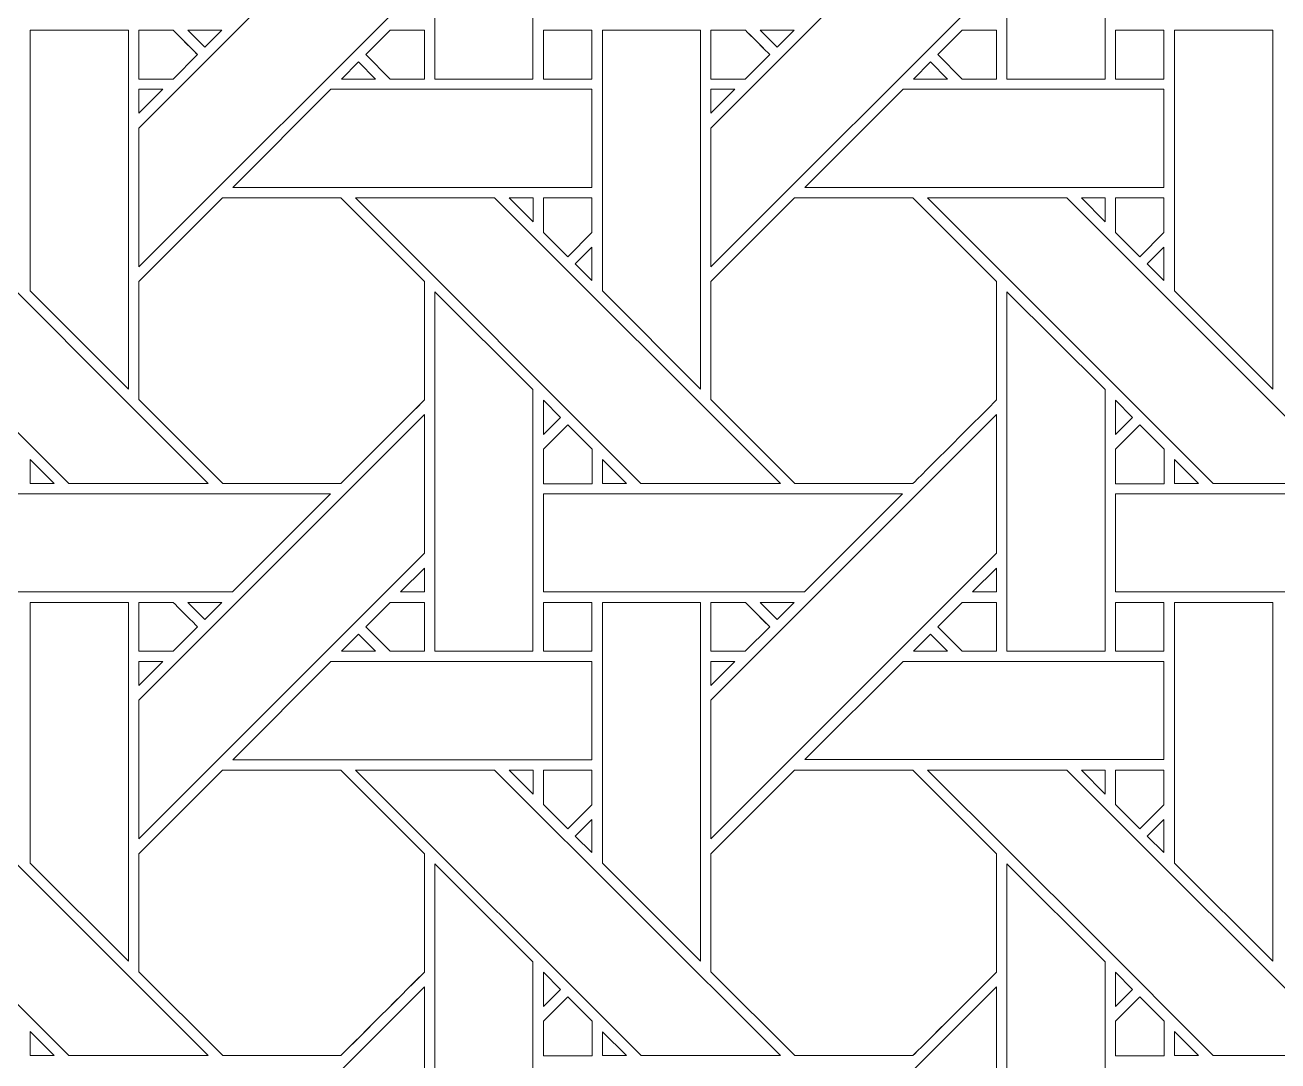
# Model space of a CAD drawing. Header units: inches. Extents: x 6.4 to 18.4, y 3.1 to 15.1.
# Drawn here: x 10.534 to 12.612, y 4.58 to 6.298 of the extents above; entities that cross this region are included whole.
import ezdxf

# ---------------------------------------------------------------- set-up
doc = ezdxf.new("R2010")
doc.units = ezdxf.units.IN
doc.header["$MEASUREMENT"] = 0
doc.layers.add('Design', color=7, linetype='Continuous', lineweight=0)

msp = doc.modelspace()

# ---------------------------------------------------------------- linework, layer by layer
at = {"layer": 'Design'}
for points, knots in [([(12.3829, 15.0948), (9.0691, 15.0948), (6.3829, 12.4085), (6.3829, 9.0948), (6.3829, 5.7811), (9.0691, 3.0948), (12.3829, 3.0948), (15.6966, 3.0948), (18.3829, 5.7811), (18.3829, 9.0948), (18.3829, 12.4085), (15.6966, 15.0948), (12.3829, 15.0948)], [0, 0, 0, 0, 1, 1, 1, 2, 2, 2, 3, 3, 3, 4, 4, 4, 4]), ([(17.3637, 7.426), (17.3637, 7.426), (17.338, 7.426), (17.338, 7.426), (16.5066, 7.426), (16.0033, 7.426), (15.7121, 7.426), (15.4417, 7.426), (15.3541, 7.426), (15.3568, 7.426), (14.6303, 7.426), (12.5831, 7.426), (7.4146, 7.426), (7.402, 7.426), (7.3964, 7.4266), (7.3922, 7.4227), (7.3894, 7.42), (7.3876, 7.4172), (7.3922, 7.4035), (8.0968, 5.3236), (10.0649, 3.8266), (12.3829, 3.8266), (14.6933, 3.8266), (16.6562, 5.314), (17.3666, 7.3834), (17.3711, 7.3963), (17.3739, 7.4043), (17.3756, 7.4094), (17.3784, 7.4176), (17.3723, 7.426), (17.3637, 7.426)], [0, 0, 0, 0, 1, 1, 1, 2, 2, 2, 3, 3, 3, 4, 4, 4, 5, 5, 5, 6, 6, 6, 7, 7, 7, 8, 8, 8, 9, 9, 9, 10, 10, 10, 10]), ([(11.2137, 6.2082), (11.2137, 6.2082), (11.2137, 6.8041), (11.2137, 6.8041), (11.2137, 6.8041), (11.3765, 6.6419), (11.3765, 6.6419), (11.3765, 6.6419), (11.3765, 6.2082), (11.3765, 6.2082), (11.3765, 6.2082), (11.2137, 6.2082), (11.2137, 6.2082)], [0, 0, 0, 0, 1, 1, 1, 2, 2, 2, 3, 3, 3, 4, 4, 4, 4]), ([(12.1625, 6.2082), (12.1625, 6.2082), (12.1625, 6.8041), (12.1625, 6.8041), (12.1625, 6.8041), (12.3252, 6.6419), (12.3252, 6.6419), (12.3252, 6.6419), (12.3252, 6.2082), (12.3252, 6.2082), (12.3252, 6.2082), (12.1625, 6.2082), (12.1625, 6.2082)], [0, 0, 0, 0, 1, 1, 1, 2, 2, 2, 3, 3, 3, 4, 4, 4, 4]), ([(11.1966, 6.3705), (11.1966, 6.3705), (10.7229, 5.8968), (10.7229, 5.8968), (10.7229, 5.8968), (10.7229, 6.1269), (10.7229, 6.1269), (10.7229, 6.1269), (11.1966, 6.6005), (11.1966, 6.6005), (11.1966, 6.6005), (11.1966, 6.3705), (11.1966, 6.3705)], [0, 0, 0, 0, 1, 1, 1, 2, 2, 2, 3, 3, 3, 4, 4, 4, 4]), ([(12.1453, 6.3705), (12.1453, 6.3705), (11.6717, 5.8968), (11.6717, 5.8968), (11.6717, 5.8968), (11.6717, 6.1269), (11.6717, 6.1269), (11.6717, 6.1269), (12.1453, 6.6005), (12.1453, 6.6005), (12.1453, 6.6005), (12.1453, 6.3705), (12.1453, 6.3705)], [0, 0, 0, 0, 1, 1, 1, 2, 2, 2, 3, 3, 3, 4, 4, 4, 4]), ([(10.5429, 5.8568), (10.5429, 5.8568), (10.5429, 6.289), (10.5429, 6.289), (10.5429, 6.289), (10.7058, 6.289), (10.7058, 6.289), (10.7058, 6.289), (10.7058, 5.6939), (10.7058, 5.6939), (10.7058, 5.6939), (10.5429, 5.8568), (10.5429, 5.8568)], [0, 0, 0, 0, 1, 1, 1, 2, 2, 2, 3, 3, 3, 4, 4, 4, 4]), ([(10.7229, 6.2082), (10.7229, 6.2082), (10.7229, 6.289), (10.7229, 6.289), (10.7229, 6.289), (10.78, 6.289), (10.78, 6.289), (10.7851, 6.2839), (10.8159, 6.2531), (10.8203, 6.2486), (10.8203, 6.2486), (10.7799, 6.2082), (10.7799, 6.2082), (10.7799, 6.2082), (10.7229, 6.2082), (10.7229, 6.2082)], [0, 0, 0, 0, 1, 1, 1, 2, 2, 2, 3, 3, 3, 4, 4, 4, 5, 5, 5, 5]), ([(10.8203, 6.2486), (10.8203, 6.2486), (10.7799, 6.2082), (10.7799, 6.2082), (10.7799, 6.2082), (10.7229, 6.2082), (10.7229, 6.2082), (10.7229, 6.2082), (10.7229, 6.289), (10.7229, 6.289), (10.7229, 6.289), (10.78, 6.289), (10.78, 6.289), (10.7855, 6.2835), (10.8203, 6.2486), (10.8203, 6.2486)], [0, 0, 0, 0, 1, 1, 1, 2, 2, 2, 3, 3, 3, 4, 4, 4, 5, 5, 5, 5]), ([(10.8044, 6.289), (10.8044, 6.289), (10.8608, 6.289), (10.8608, 6.289), (10.8608, 6.289), (10.8325, 6.2608), (10.8325, 6.2608), (10.8325, 6.2608), (10.8044, 6.289), (10.8044, 6.289)], [0, 0, 0, 0, 1, 1, 1, 2, 2, 2, 3, 3, 3, 3]), ([(11.1966, 6.2082), (11.1966, 6.2082), (11.1395, 6.2082), (11.1395, 6.2082), (11.1395, 6.2082), (11.0991, 6.2486), (11.0991, 6.2486), (11.0991, 6.2486), (11.1396, 6.289), (11.1396, 6.289), (11.1396, 6.289), (11.1966, 6.289), (11.1966, 6.289), (11.1966, 6.289), (11.1966, 6.2082), (11.1966, 6.2082)], [0, 0, 0, 0, 1, 1, 1, 2, 2, 2, 3, 3, 3, 4, 4, 4, 5, 5, 5, 5]), ([(11.0991, 6.2486), (11.0991, 6.2486), (11.1396, 6.289), (11.1396, 6.289), (11.1396, 6.289), (11.1966, 6.289), (11.1966, 6.289), (11.1966, 6.289), (11.1966, 6.2082), (11.1966, 6.2082), (11.1966, 6.2082), (11.1395, 6.2082), (11.1395, 6.2082), (11.1395, 6.2082), (11.0991, 6.2486), (11.0991, 6.2486)], [0, 0, 0, 0, 1, 1, 1, 2, 2, 2, 3, 3, 3, 4, 4, 4, 5, 5, 5, 5]), ([(11.3938, 6.2082), (11.3938, 6.2082), (11.3938, 6.289), (11.3938, 6.289), (11.3938, 6.289), (11.474, 6.289), (11.474, 6.289), (11.474, 6.289), (11.474, 6.2082), (11.474, 6.2082), (11.474, 6.2082), (11.3938, 6.2082), (11.3938, 6.2082)], [0, 0, 0, 0, 1, 1, 1, 2, 2, 2, 3, 3, 3, 4, 4, 4, 4]), ([(11.474, 6.289), (11.474, 6.289), (11.474, 6.2082), (11.474, 6.2082), (11.474, 6.2082), (11.3938, 6.2082), (11.3938, 6.2082), (11.3938, 6.2082), (11.3938, 6.289), (11.3938, 6.289), (11.3938, 6.289), (11.474, 6.289), (11.474, 6.289)], [0, 0, 0, 0, 1, 1, 1, 2, 2, 2, 3, 3, 3, 4, 4, 4, 4]), ([(11.4916, 5.8568), (11.4916, 5.8568), (11.4916, 6.289), (11.4916, 6.289), (11.4916, 6.289), (11.6545, 6.289), (11.6545, 6.289), (11.6545, 6.289), (11.6545, 5.6939), (11.6545, 5.6939), (11.6545, 5.6939), (11.4916, 5.8568), (11.4916, 5.8568)], [0, 0, 0, 0, 1, 1, 1, 2, 2, 2, 3, 3, 3, 4, 4, 4, 4]), ([(11.6717, 6.2082), (11.6717, 6.2082), (11.6717, 6.289), (11.6717, 6.289), (11.6717, 6.289), (11.7287, 6.289), (11.7287, 6.289), (11.7339, 6.2839), (11.7646, 6.2531), (11.7691, 6.2486), (11.7691, 6.2486), (11.7286, 6.2082), (11.7286, 6.2082), (11.7286, 6.2082), (11.6717, 6.2082), (11.6717, 6.2082)], [0, 0, 0, 0, 1, 1, 1, 2, 2, 2, 3, 3, 3, 4, 4, 4, 5, 5, 5, 5]), ([(11.7691, 6.2486), (11.7691, 6.2486), (11.7286, 6.2082), (11.7286, 6.2082), (11.7286, 6.2082), (11.6717, 6.2082), (11.6717, 6.2082), (11.6717, 6.2082), (11.6717, 6.289), (11.6717, 6.289), (11.6717, 6.289), (11.7287, 6.289), (11.7287, 6.289), (11.734, 6.2838), (11.7647, 6.253), (11.7691, 6.2486)], [0, 0, 0, 0, 1, 1, 1, 2, 2, 2, 3, 3, 3, 4, 4, 4, 5, 5, 5, 5]), ([(11.7531, 6.289), (11.7531, 6.289), (11.8096, 6.289), (11.8096, 6.289), (11.8096, 6.289), (11.7813, 6.2608), (11.7813, 6.2608), (11.7813, 6.2608), (11.7531, 6.289), (11.7531, 6.289)], [0, 0, 0, 0, 1, 1, 1, 2, 2, 2, 3, 3, 3, 3]), ([(12.1453, 6.2082), (12.1453, 6.2082), (12.0882, 6.2082), (12.0882, 6.2082), (12.0882, 6.2082), (12.0479, 6.2486), (12.0479, 6.2486), (12.0479, 6.2486), (12.0883, 6.289), (12.0883, 6.289), (12.0883, 6.289), (12.1453, 6.289), (12.1453, 6.289), (12.1453, 6.289), (12.1453, 6.2082), (12.1453, 6.2082)], [0, 0, 0, 0, 1, 1, 1, 2, 2, 2, 3, 3, 3, 4, 4, 4, 5, 5, 5, 5]), ([(12.1453, 6.289), (12.1453, 6.289), (12.1453, 6.2082), (12.1453, 6.2082), (12.1453, 6.2082), (12.0882, 6.2082), (12.0882, 6.2082), (12.0882, 6.2082), (12.0479, 6.2486), (12.0479, 6.2486), (12.0479, 6.2486), (12.0883, 6.289), (12.0883, 6.289), (12.0883, 6.289), (12.1453, 6.289), (12.1453, 6.289)], [0, 0, 0, 0, 1, 1, 1, 2, 2, 2, 3, 3, 3, 4, 4, 4, 5, 5, 5, 5]), ([(12.3425, 6.2082), (12.3425, 6.2082), (12.3425, 6.289), (12.3425, 6.289), (12.3425, 6.289), (12.4228, 6.289), (12.4228, 6.289), (12.4228, 6.289), (12.4228, 6.2082), (12.4228, 6.2082), (12.4228, 6.2082), (12.3425, 6.2082), (12.3425, 6.2082)], [0, 0, 0, 0, 1, 1, 1, 2, 2, 2, 3, 3, 3, 4, 4, 4, 4]), ([(12.4228, 6.289), (12.4228, 6.289), (12.4228, 6.2082), (12.4228, 6.2082), (12.4228, 6.2082), (12.3425, 6.2082), (12.3425, 6.2082), (12.3425, 6.2082), (12.3425, 6.289), (12.3425, 6.289), (12.3425, 6.289), (12.4228, 6.289), (12.4228, 6.289)], [0, 0, 0, 0, 1, 1, 1, 2, 2, 2, 3, 3, 3, 4, 4, 4, 4]), ([(12.4403, 5.8568), (12.4403, 5.8568), (12.4403, 6.289), (12.4403, 6.289), (12.4403, 6.289), (12.6032, 6.289), (12.6032, 6.289), (12.6032, 6.289), (12.6032, 5.6939), (12.6032, 5.6939), (12.6032, 5.6939), (12.4403, 5.8568), (12.4403, 5.8568)], [0, 0, 0, 0, 1, 1, 1, 2, 2, 2, 3, 3, 3, 4, 4, 4, 4]), ([(11.1153, 6.2082), (11.1153, 6.2082), (11.0588, 6.2082), (11.0588, 6.2082), (11.0588, 6.2082), (11.087, 6.2365), (11.087, 6.2365), (11.087, 6.2365), (11.1153, 6.2082), (11.1153, 6.2082)], [0, 0, 0, 0, 1, 1, 1, 2, 2, 2, 3, 3, 3, 3]), ([(12.064, 6.2082), (12.064, 6.2082), (12.0075, 6.2082), (12.0075, 6.2082), (12.0075, 6.2082), (12.0358, 6.2365), (12.0358, 6.2365), (12.0358, 6.2365), (12.064, 6.2082), (12.064, 6.2082)], [0, 0, 0, 0, 1, 1, 1, 2, 2, 2, 3, 3, 3, 3]), ([(10.7628, 6.1911), (10.7628, 6.1911), (10.7229, 6.1513), (10.7229, 6.1513), (10.7229, 6.1513), (10.7229, 6.1911), (10.7229, 6.1911), (10.7229, 6.1911), (10.7628, 6.1911), (10.7628, 6.1911)], [0, 0, 0, 0, 1, 1, 1, 2, 2, 2, 3, 3, 3, 3]), ([(11.4741, 6.1911), (11.4741, 6.1911), (11.4741, 6.0283), (11.4741, 6.0283), (11.4741, 6.0283), (10.8788, 6.0283), (10.8788, 6.0283), (10.8788, 6.0283), (11.0416, 6.1911), (11.0416, 6.1911), (11.0416, 6.1911), (11.4741, 6.1911), (11.4741, 6.1911)], [0, 0, 0, 0, 1, 1, 1, 2, 2, 2, 3, 3, 3, 4, 4, 4, 4]), ([(11.7115, 6.1911), (11.7115, 6.1911), (11.6717, 6.1513), (11.6717, 6.1513), (11.6717, 6.1513), (11.6717, 6.1911), (11.6717, 6.1911), (11.6717, 6.1911), (11.7115, 6.1911), (11.7115, 6.1911)], [0, 0, 0, 0, 1, 1, 1, 2, 2, 2, 3, 3, 3, 3]), ([(12.4228, 6.1911), (12.4228, 6.1911), (12.4228, 6.0283), (12.4228, 6.0283), (12.4228, 6.0283), (11.8275, 6.0283), (11.8275, 6.0283), (11.8275, 6.0283), (11.9904, 6.1911), (11.9904, 6.1911), (11.9904, 6.1911), (12.4228, 6.1911), (12.4228, 6.1911)], [0, 0, 0, 0, 1, 1, 1, 2, 2, 2, 3, 3, 3, 4, 4, 4, 4]), ([(10.1334, 6.0112), (10.1334, 6.0112), (10.3643, 6.0112), (10.3643, 6.0112), (10.3643, 6.0112), (10.838, 5.5375), (10.838, 5.5375), (10.838, 5.5375), (10.6069, 5.5375), (10.6069, 5.5375), (10.6069, 5.5375), (10.1334, 6.0112), (10.1334, 6.0112)], [0, 0, 0, 0, 1, 1, 1, 2, 2, 2, 3, 3, 3, 4, 4, 4, 4]), ([(11.0579, 5.5375), (11.0579, 5.5375), (10.8622, 5.5375), (10.8622, 5.5375), (10.8622, 5.5375), (10.7229, 5.6767), (10.7229, 5.6767), (10.7229, 5.6767), (10.7229, 5.8724), (10.7229, 5.8724), (10.7229, 5.8724), (10.8616, 6.0111), (10.8616, 6.0111), (10.8616, 6.0111), (11.0578, 6.0111), (11.0578, 6.0111), (11.0578, 6.0111), (11.1966, 5.8724), (11.1966, 5.8724), (11.1966, 5.8724), (11.1966, 5.6762), (11.1966, 5.6762), (11.1788, 5.6582), (11.0669, 5.5465), (11.0579, 5.5375)], [0, 0, 0, 0, 1, 1, 1, 2, 2, 2, 3, 3, 3, 4, 4, 4, 5, 5, 5, 6, 6, 6, 7, 7, 7, 8, 8, 8, 8]), ([(10.7229, 5.6767), (10.7229, 5.6767), (10.7229, 5.8724), (10.7229, 5.8724), (10.7229, 5.8724), (10.8616, 6.0111), (10.8616, 6.0111), (10.8616, 6.0111), (11.0578, 6.0111), (11.0578, 6.0111), (11.0578, 6.0111), (11.1966, 5.8724), (11.1966, 5.8724), (11.1966, 5.8724), (11.1966, 5.6762), (11.1966, 5.6762), (11.1784, 5.6579), (11.0666, 5.5462), (11.0579, 5.5375), (11.0579, 5.5375), (10.8622, 5.5375), (10.8622, 5.5375), (10.8622, 5.5375), (10.7229, 5.6767), (10.7229, 5.6767)], [0, 0, 0, 0, 1, 1, 1, 2, 2, 2, 3, 3, 3, 4, 4, 4, 5, 5, 5, 6, 6, 6, 7, 7, 7, 8, 8, 8, 8]), ([(11.0821, 6.0112), (11.0821, 6.0112), (11.313, 6.0112), (11.313, 6.0112), (11.313, 6.0112), (11.7867, 5.5375), (11.7867, 5.5375), (11.7867, 5.5375), (11.5556, 5.5375), (11.5556, 5.5375), (11.5556, 5.5375), (11.0821, 6.0112), (11.0821, 6.0112)], [0, 0, 0, 0, 1, 1, 1, 2, 2, 2, 3, 3, 3, 4, 4, 4, 4]), ([(11.3372, 6.0111), (11.3372, 6.0111), (11.3766, 6.0111), (11.3766, 6.0111), (11.3766, 6.0111), (11.3766, 5.9713), (11.3766, 5.9713), (11.3766, 5.9713), (11.3372, 6.0111), (11.3372, 6.0111)], [0, 0, 0, 0, 1, 1, 1, 2, 2, 2, 3, 3, 3, 3]), ([(11.474, 6.0111), (11.474, 6.0111), (11.474, 5.9535), (11.474, 5.9535), (11.474, 5.9535), (11.4341, 5.9136), (11.4341, 5.9136), (11.4341, 5.9136), (11.3938, 5.9539), (11.3938, 5.9539), (11.3938, 5.9539), (11.3938, 6.0111), (11.3938, 6.0111), (11.3938, 6.0111), (11.474, 6.0111), (11.474, 6.0111)], [0, 0, 0, 0, 1, 1, 1, 2, 2, 2, 3, 3, 3, 4, 4, 4, 5, 5, 5, 5]), ([(11.474, 5.9535), (11.474, 5.9535), (11.4341, 5.9136), (11.4341, 5.9136), (11.4341, 5.9136), (11.3938, 5.9539), (11.3938, 5.9539), (11.3938, 5.9539), (11.3938, 6.0111), (11.3938, 6.0111), (11.3938, 6.0111), (11.474, 6.0111), (11.474, 6.0111), (11.474, 6.0111), (11.474, 5.9535), (11.474, 5.9535)], [0, 0, 0, 0, 1, 1, 1, 2, 2, 2, 3, 3, 3, 4, 4, 4, 5, 5, 5, 5]), ([(12.0066, 5.5375), (12.0066, 5.5375), (11.8109, 5.5375), (11.8109, 5.5375), (11.8109, 5.5375), (11.6717, 5.6767), (11.6717, 5.6767), (11.6717, 5.6767), (11.6717, 5.8724), (11.6717, 5.8724), (11.6717, 5.8724), (11.8104, 6.0111), (11.8104, 6.0111), (11.8104, 6.0111), (12.0066, 6.0111), (12.0066, 6.0111), (12.0066, 6.0111), (12.1453, 5.8724), (12.1453, 5.8724), (12.1453, 5.8724), (12.1453, 5.6762), (12.1453, 5.6762), (12.1275, 5.6582), (12.0156, 5.5465), (12.0066, 5.5375)], [0, 0, 0, 0, 1, 1, 1, 2, 2, 2, 3, 3, 3, 4, 4, 4, 5, 5, 5, 6, 6, 6, 7, 7, 7, 8, 8, 8, 8]), ([(11.6717, 5.6767), (11.6717, 5.6767), (11.6717, 5.8724), (11.6717, 5.8724), (11.6717, 5.8724), (11.8104, 6.0111), (11.8104, 6.0111), (11.8104, 6.0111), (12.0066, 6.0111), (12.0066, 6.0111), (12.0066, 6.0111), (12.1453, 5.8724), (12.1453, 5.8724), (12.1453, 5.8724), (12.1453, 5.6762), (12.1453, 5.6762), (12.1275, 5.6582), (12.0156, 5.5465), (12.0066, 5.5375), (12.0066, 5.5375), (11.8109, 5.5375), (11.8109, 5.5375), (11.8109, 5.5375), (11.6717, 5.6767), (11.6717, 5.6767)], [0, 0, 0, 0, 1, 1, 1, 2, 2, 2, 3, 3, 3, 4, 4, 4, 5, 5, 5, 6, 6, 6, 7, 7, 7, 8, 8, 8, 8]), ([(12.7354, 5.5375), (12.7354, 5.5375), (12.5044, 5.5375), (12.5044, 5.5375), (12.5044, 5.5375), (12.0308, 6.0112), (12.0308, 6.0112), (12.0308, 6.0112), (12.2618, 6.0112), (12.2618, 6.0112), (12.2618, 6.0112), (12.7354, 5.5375), (12.7354, 5.5375)], [0, 0, 0, 0, 1, 1, 1, 2, 2, 2, 3, 3, 3, 4, 4, 4, 4]), ([(12.2859, 6.0111), (12.2859, 6.0111), (12.3253, 6.0111), (12.3253, 6.0111), (12.3253, 6.0111), (12.3253, 5.9713), (12.3253, 5.9713), (12.3253, 5.9713), (12.2859, 6.0111), (12.2859, 6.0111)], [0, 0, 0, 0, 1, 1, 1, 2, 2, 2, 3, 3, 3, 3]), ([(12.3425, 5.9539), (12.3425, 5.9539), (12.3425, 6.0111), (12.3425, 6.0111), (12.3425, 6.0111), (12.4228, 6.0111), (12.4228, 6.0111), (12.4228, 6.0111), (12.4228, 5.9535), (12.4228, 5.9535), (12.4228, 5.9535), (12.3828, 5.9136), (12.3828, 5.9136), (12.3828, 5.9136), (12.3425, 5.9539), (12.3425, 5.9539)], [0, 0, 0, 0, 1, 1, 1, 2, 2, 2, 3, 3, 3, 4, 4, 4, 5, 5, 5, 5]), ([(12.4228, 5.9535), (12.4228, 5.9535), (12.3828, 5.9136), (12.3828, 5.9136), (12.3828, 5.9136), (12.3425, 5.9539), (12.3425, 5.9539), (12.3425, 5.9539), (12.3425, 6.0111), (12.3425, 6.0111), (12.3425, 6.0111), (12.4228, 6.0111), (12.4228, 6.0111), (12.4228, 6.0111), (12.4228, 5.9535), (12.4228, 5.9535)], [0, 0, 0, 0, 1, 1, 1, 2, 2, 2, 3, 3, 3, 4, 4, 4, 5, 5, 5, 5]), ([(11.4741, 5.9293), (11.4741, 5.9293), (11.4741, 5.8741), (11.4741, 5.8741), (11.4741, 5.8741), (11.4463, 5.9015), (11.4463, 5.9015), (11.4463, 5.9015), (11.4741, 5.9293), (11.4741, 5.9293)], [0, 0, 0, 0, 1, 1, 1, 2, 2, 2, 3, 3, 3, 3]), ([(12.4228, 5.9293), (12.4228, 5.9293), (12.4228, 5.8741), (12.4228, 5.8741), (12.4228, 5.8741), (12.395, 5.9015), (12.395, 5.9015), (12.395, 5.9015), (12.4228, 5.9293), (12.4228, 5.9293)], [0, 0, 0, 0, 1, 1, 1, 2, 2, 2, 3, 3, 3, 3]), ([(11.3765, 5.6932), (11.3765, 5.6932), (11.3765, 5.2595), (11.3765, 5.2595), (11.3765, 5.2595), (11.2137, 5.2595), (11.2137, 5.2595), (11.2137, 5.2595), (11.2137, 5.8553), (11.2137, 5.8553), (11.2137, 5.8553), (11.3765, 5.6932), (11.3765, 5.6932)], [0, 0, 0, 0, 1, 1, 1, 2, 2, 2, 3, 3, 3, 4, 4, 4, 4]), ([(12.3252, 5.6932), (12.3252, 5.6932), (12.3252, 5.2595), (12.3252, 5.2595), (12.3252, 5.2595), (12.1625, 5.2595), (12.1625, 5.2595), (12.1625, 5.2595), (12.1625, 5.8553), (12.1625, 5.8553), (12.1625, 5.8553), (12.3252, 5.6932), (12.3252, 5.6932)], [0, 0, 0, 0, 1, 1, 1, 2, 2, 2, 3, 3, 3, 4, 4, 4, 4]), ([(11.3938, 5.6189), (11.3938, 5.6189), (11.3938, 5.6757), (11.3938, 5.6757), (11.3938, 5.6757), (11.422, 5.6471), (11.422, 5.6471), (11.422, 5.6471), (11.3938, 5.6189), (11.3938, 5.6189)], [0, 0, 0, 0, 1, 1, 1, 2, 2, 2, 3, 3, 3, 3]), ([(12.3425, 5.6189), (12.3425, 5.6189), (12.3425, 5.6757), (12.3425, 5.6757), (12.3425, 5.6757), (12.3707, 5.6471), (12.3707, 5.6471), (12.3707, 5.6471), (12.3425, 5.6189), (12.3425, 5.6189)], [0, 0, 0, 0, 1, 1, 1, 2, 2, 2, 3, 3, 3, 3]), ([(10.7229, 5.1782), (10.7229, 5.1782), (11.1966, 5.6518), (11.1966, 5.6518), (11.1966, 5.6518), (11.1966, 5.4217), (11.1966, 5.4217), (11.1966, 5.4217), (10.7229, 4.9481), (10.7229, 4.9481), (10.7229, 4.9481), (10.7229, 5.1782), (10.7229, 5.1782)], [0, 0, 0, 0, 1, 1, 1, 2, 2, 2, 3, 3, 3, 4, 4, 4, 4]), ([(11.6717, 5.1782), (11.6717, 5.1782), (12.1453, 5.6518), (12.1453, 5.6518), (12.1453, 5.6518), (12.1453, 5.4217), (12.1453, 5.4217), (12.1453, 5.4217), (11.6717, 4.9481), (11.6717, 4.9481), (11.6717, 4.9481), (11.6717, 5.1782), (11.6717, 5.1782)], [0, 0, 0, 0, 1, 1, 1, 2, 2, 2, 3, 3, 3, 4, 4, 4, 4]), ([(11.4745, 5.5372), (11.4745, 5.5372), (11.3938, 5.5372), (11.3938, 5.5372), (11.3938, 5.5372), (11.3938, 5.5945), (11.3938, 5.5945), (11.3938, 5.5945), (11.4341, 5.6349), (11.4341, 5.6349), (11.4341, 5.6349), (11.4745, 5.5945), (11.4745, 5.5945), (11.4745, 5.5945), (11.4745, 5.5372), (11.4745, 5.5372)], [0, 0, 0, 0, 1, 1, 1, 2, 2, 2, 3, 3, 3, 4, 4, 4, 5, 5, 5, 5]), ([(11.3938, 5.5372), (11.3938, 5.5372), (11.3938, 5.5945), (11.3938, 5.5945), (11.3938, 5.5945), (11.4341, 5.6349), (11.4341, 5.6349), (11.4341, 5.6349), (11.4745, 5.5945), (11.4745, 5.5945), (11.4745, 5.5945), (11.4745, 5.5372), (11.4745, 5.5372), (11.4745, 5.5372), (11.3938, 5.5372), (11.3938, 5.5372)], [0, 0, 0, 0, 1, 1, 1, 2, 2, 2, 3, 3, 3, 4, 4, 4, 5, 5, 5, 5]), ([(12.4232, 5.5372), (12.4232, 5.5372), (12.3425, 5.5372), (12.3425, 5.5372), (12.3425, 5.5372), (12.3425, 5.5945), (12.3425, 5.5945), (12.3425, 5.5945), (12.3829, 5.6349), (12.3829, 5.6349), (12.3829, 5.6349), (12.4232, 5.5945), (12.4232, 5.5945), (12.4232, 5.5945), (12.4232, 5.5372), (12.4232, 5.5372)], [0, 0, 0, 0, 1, 1, 1, 2, 2, 2, 3, 3, 3, 4, 4, 4, 5, 5, 5, 5]), ([(12.3829, 5.6349), (12.3829, 5.6349), (12.4232, 5.5945), (12.4232, 5.5945), (12.4232, 5.5945), (12.4232, 5.5372), (12.4232, 5.5372), (12.4232, 5.5372), (12.3425, 5.5372), (12.3425, 5.5372), (12.3425, 5.5372), (12.3425, 5.5945), (12.3425, 5.5945), (12.3425, 5.5945), (12.3829, 5.6349), (12.3829, 5.6349)], [0, 0, 0, 0, 1, 1, 1, 2, 2, 2, 3, 3, 3, 4, 4, 4, 5, 5, 5, 5]), ([(10.5827, 5.5375), (10.5827, 5.5375), (10.543, 5.5375), (10.543, 5.5375), (10.543, 5.5375), (10.543, 5.5773), (10.543, 5.5773), (10.543, 5.5773), (10.5827, 5.5375), (10.5827, 5.5375)], [0, 0, 0, 0, 1, 1, 1, 2, 2, 2, 3, 3, 3, 3]), ([(11.5314, 5.5375), (11.5314, 5.5375), (11.4917, 5.5375), (11.4917, 5.5375), (11.4917, 5.5375), (11.4917, 5.5773), (11.4917, 5.5773), (11.4917, 5.5773), (11.5314, 5.5375), (11.5314, 5.5375)], [0, 0, 0, 0, 1, 1, 1, 2, 2, 2, 3, 3, 3, 3]), ([(12.4802, 5.5375), (12.4802, 5.5375), (12.4405, 5.5375), (12.4405, 5.5375), (12.4405, 5.5375), (12.4405, 5.5773), (12.4405, 5.5773), (12.4405, 5.5773), (12.4802, 5.5375), (12.4802, 5.5375)], [0, 0, 0, 0, 1, 1, 1, 2, 2, 2, 3, 3, 3, 3]), ([(10.4451, 5.3576), (10.4451, 5.3576), (10.4451, 5.5202), (10.4451, 5.5202), (10.4451, 5.5202), (11.0408, 5.5202), (11.0408, 5.5202), (11.0408, 5.5202), (10.8781, 5.3576), (10.8781, 5.3576), (10.8781, 5.3576), (10.4451, 5.3576), (10.4451, 5.3576)], [0, 0, 0, 0, 1, 1, 1, 2, 2, 2, 3, 3, 3, 4, 4, 4, 4]), ([(11.3938, 5.3576), (11.3938, 5.3576), (11.3938, 5.5202), (11.3938, 5.5202), (11.3938, 5.5202), (11.9895, 5.5202), (11.9895, 5.5202), (11.9895, 5.5202), (11.8268, 5.3576), (11.8268, 5.3576), (11.8268, 5.3576), (11.3938, 5.3576), (11.3938, 5.3576)], [0, 0, 0, 0, 1, 1, 1, 2, 2, 2, 3, 3, 3, 4, 4, 4, 4]), ([(12.3425, 5.3576), (12.3425, 5.3576), (12.3425, 5.5203), (12.3425, 5.5203), (12.3425, 5.5203), (12.9382, 5.5203), (12.9382, 5.5203), (12.9382, 5.5203), (12.7755, 5.3576), (12.7755, 5.3576), (12.7755, 5.3576), (12.3425, 5.3576), (12.3425, 5.3576)], [0, 0, 0, 0, 1, 1, 1, 2, 2, 2, 3, 3, 3, 4, 4, 4, 4]), ([(11.1568, 5.3576), (11.1568, 5.3576), (11.1966, 5.3973), (11.1966, 5.3973), (11.1966, 5.3973), (11.1966, 5.3576), (11.1966, 5.3576), (11.1966, 5.3576), (11.1568, 5.3576), (11.1568, 5.3576)], [0, 0, 0, 0, 1, 1, 1, 2, 2, 2, 3, 3, 3, 3]), ([(12.1056, 5.3576), (12.1056, 5.3576), (12.1453, 5.3973), (12.1453, 5.3973), (12.1453, 5.3973), (12.1453, 5.3576), (12.1453, 5.3576), (12.1453, 5.3576), (12.1056, 5.3576), (12.1056, 5.3576)], [0, 0, 0, 0, 1, 1, 1, 2, 2, 2, 3, 3, 3, 3]), ([(10.7058, 5.3403), (10.7058, 5.3403), (10.7058, 4.7452), (10.7058, 4.7452), (10.7058, 4.7452), (10.5429, 4.9081), (10.5429, 4.9081), (10.5429, 4.9081), (10.5429, 5.3403), (10.5429, 5.3403), (10.5429, 5.3403), (10.7058, 5.3403), (10.7058, 5.3403)], [0, 0, 0, 0, 1, 1, 1, 2, 2, 2, 3, 3, 3, 4, 4, 4, 4]), ([(10.7229, 5.2595), (10.7229, 5.2595), (10.7229, 5.3403), (10.7229, 5.3403), (10.7229, 5.3403), (10.78, 5.3403), (10.78, 5.3403), (10.7851, 5.3351), (10.8159, 5.3043), (10.8203, 5.2999), (10.8203, 5.2999), (10.7799, 5.2595), (10.7799, 5.2595), (10.7799, 5.2595), (10.7229, 5.2595), (10.7229, 5.2595)], [0, 0, 0, 0, 1, 1, 1, 2, 2, 2, 3, 3, 3, 4, 4, 4, 5, 5, 5, 5]), ([(10.7229, 5.3403), (10.7229, 5.3403), (10.78, 5.3403), (10.78, 5.3403), (10.7852, 5.3351), (10.816, 5.3042), (10.8203, 5.2999), (10.8203, 5.2999), (10.7799, 5.2595), (10.7799, 5.2595), (10.7799, 5.2595), (10.7229, 5.2595), (10.7229, 5.2595), (10.7229, 5.2595), (10.7229, 5.3403), (10.7229, 5.3403)], [0, 0, 0, 0, 1, 1, 1, 2, 2, 2, 3, 3, 3, 4, 4, 4, 5, 5, 5, 5]), ([(10.8608, 5.3403), (10.8608, 5.3403), (10.8325, 5.3121), (10.8325, 5.3121), (10.8325, 5.3121), (10.8044, 5.3403), (10.8044, 5.3403), (10.8044, 5.3403), (10.8608, 5.3403), (10.8608, 5.3403)], [0, 0, 0, 0, 1, 1, 1, 2, 2, 2, 3, 3, 3, 3]), ([(11.1966, 5.2595), (11.1966, 5.2595), (11.1395, 5.2595), (11.1395, 5.2595), (11.1395, 5.2595), (11.0991, 5.2998), (11.0991, 5.2998), (11.0991, 5.2998), (11.1396, 5.3403), (11.1396, 5.3403), (11.1396, 5.3403), (11.1966, 5.3403), (11.1966, 5.3403), (11.1966, 5.3403), (11.1966, 5.2595), (11.1966, 5.2595)], [0, 0, 0, 0, 1, 1, 1, 2, 2, 2, 3, 3, 3, 4, 4, 4, 5, 5, 5, 5]), ([(11.0991, 5.2998), (11.0991, 5.2998), (11.1396, 5.3403), (11.1396, 5.3403), (11.1396, 5.3403), (11.1966, 5.3403), (11.1966, 5.3403), (11.1966, 5.3403), (11.1966, 5.2595), (11.1966, 5.2595), (11.1966, 5.2595), (11.1395, 5.2595), (11.1395, 5.2595), (11.1395, 5.2595), (11.0991, 5.2998), (11.0991, 5.2998)], [0, 0, 0, 0, 1, 1, 1, 2, 2, 2, 3, 3, 3, 4, 4, 4, 5, 5, 5, 5]), ([(11.3938, 5.2595), (11.3938, 5.2595), (11.3938, 5.3403), (11.3938, 5.3403), (11.3938, 5.3403), (11.474, 5.3403), (11.474, 5.3403), (11.474, 5.3403), (11.474, 5.2595), (11.474, 5.2595), (11.474, 5.2595), (11.3938, 5.2595), (11.3938, 5.2595)], [0, 0, 0, 0, 1, 1, 1, 2, 2, 2, 3, 3, 3, 4, 4, 4, 4]), ([(11.3938, 5.3403), (11.3938, 5.3403), (11.474, 5.3403), (11.474, 5.3403), (11.474, 5.3403), (11.474, 5.2595), (11.474, 5.2595), (11.474, 5.2595), (11.3938, 5.2595), (11.3938, 5.2595), (11.3938, 5.2595), (11.3938, 5.3403), (11.3938, 5.3403)], [0, 0, 0, 0, 1, 1, 1, 2, 2, 2, 3, 3, 3, 4, 4, 4, 4]), ([(11.6545, 5.3403), (11.6545, 5.3403), (11.6545, 4.7452), (11.6545, 4.7452), (11.6545, 4.7452), (11.4916, 4.9081), (11.4916, 4.9081), (11.4916, 4.9081), (11.4916, 5.3403), (11.4916, 5.3403), (11.4916, 5.3403), (11.6545, 5.3403), (11.6545, 5.3403)], [0, 0, 0, 0, 1, 1, 1, 2, 2, 2, 3, 3, 3, 4, 4, 4, 4]), ([(11.6717, 5.2595), (11.6717, 5.2595), (11.6717, 5.3403), (11.6717, 5.3403), (11.6717, 5.3403), (11.7287, 5.3403), (11.7287, 5.3403), (11.7339, 5.3351), (11.7646, 5.3043), (11.7691, 5.2999), (11.7691, 5.2999), (11.7286, 5.2595), (11.7286, 5.2595), (11.7286, 5.2595), (11.6717, 5.2595), (11.6717, 5.2595)], [0, 0, 0, 0, 1, 1, 1, 2, 2, 2, 3, 3, 3, 4, 4, 4, 5, 5, 5, 5]), ([(11.7691, 5.2999), (11.7691, 5.2999), (11.7286, 5.2595), (11.7286, 5.2595), (11.7286, 5.2595), (11.6717, 5.2595), (11.6717, 5.2595), (11.6717, 5.2595), (11.6717, 5.3403), (11.6717, 5.3403), (11.6717, 5.3403), (11.7287, 5.3403), (11.7287, 5.3403), (11.734, 5.335), (11.7649, 5.3041), (11.7691, 5.2999)], [0, 0, 0, 0, 1, 1, 1, 2, 2, 2, 3, 3, 3, 4, 4, 4, 5, 5, 5, 5]), ([(11.7531, 5.3403), (11.7531, 5.3403), (11.8096, 5.3403), (11.8096, 5.3403), (11.8096, 5.3403), (11.7813, 5.3121), (11.7813, 5.3121), (11.7813, 5.3121), (11.7531, 5.3403), (11.7531, 5.3403)], [0, 0, 0, 0, 1, 1, 1, 2, 2, 2, 3, 3, 3, 3]), ([(12.1453, 5.2595), (12.1453, 5.2595), (12.0882, 5.2595), (12.0882, 5.2595), (12.0882, 5.2595), (12.0479, 5.2998), (12.0479, 5.2998), (12.0479, 5.2998), (12.0883, 5.3403), (12.0883, 5.3403), (12.0883, 5.3403), (12.1453, 5.3403), (12.1453, 5.3403), (12.1453, 5.3403), (12.1453, 5.2595), (12.1453, 5.2595)], [0, 0, 0, 0, 1, 1, 1, 2, 2, 2, 3, 3, 3, 4, 4, 4, 5, 5, 5, 5]), ([(12.0479, 5.2998), (12.0479, 5.2998), (12.0883, 5.3403), (12.0883, 5.3403), (12.0883, 5.3403), (12.1453, 5.3403), (12.1453, 5.3403), (12.1453, 5.3403), (12.1453, 5.2595), (12.1453, 5.2595), (12.1453, 5.2595), (12.0882, 5.2595), (12.0882, 5.2595), (12.0882, 5.2595), (12.0479, 5.2998), (12.0479, 5.2998)], [0, 0, 0, 0, 1, 1, 1, 2, 2, 2, 3, 3, 3, 4, 4, 4, 5, 5, 5, 5]), ([(12.3425, 5.2595), (12.3425, 5.2595), (12.3425, 5.3403), (12.3425, 5.3403), (12.3425, 5.3403), (12.4228, 5.3403), (12.4228, 5.3403), (12.4228, 5.3403), (12.4228, 5.2595), (12.4228, 5.2595), (12.4228, 5.2595), (12.3425, 5.2595), (12.3425, 5.2595)], [0, 0, 0, 0, 1, 1, 1, 2, 2, 2, 3, 3, 3, 4, 4, 4, 4]), ([(12.4228, 5.3403), (12.4228, 5.3403), (12.4228, 5.2595), (12.4228, 5.2595), (12.4228, 5.2595), (12.3425, 5.2595), (12.3425, 5.2595), (12.3425, 5.2595), (12.3425, 5.3403), (12.3425, 5.3403), (12.3425, 5.3403), (12.4228, 5.3403), (12.4228, 5.3403)], [0, 0, 0, 0, 1, 1, 1, 2, 2, 2, 3, 3, 3, 4, 4, 4, 4]), ([(12.6032, 5.3403), (12.6032, 5.3403), (12.6032, 4.7452), (12.6032, 4.7452), (12.6032, 4.7452), (12.4403, 4.9081), (12.4403, 4.9081), (12.4403, 4.9081), (12.4403, 5.3403), (12.4403, 5.3403), (12.4403, 5.3403), (12.6032, 5.3403), (12.6032, 5.3403)], [0, 0, 0, 0, 1, 1, 1, 2, 2, 2, 3, 3, 3, 4, 4, 4, 4]), ([(11.1153, 5.2595), (11.1153, 5.2595), (11.0588, 5.2595), (11.0588, 5.2595), (11.0588, 5.2595), (11.087, 5.2878), (11.087, 5.2878), (11.087, 5.2878), (11.1153, 5.2595), (11.1153, 5.2595)], [0, 0, 0, 0, 1, 1, 1, 2, 2, 2, 3, 3, 3, 3]), ([(12.064, 5.2595), (12.064, 5.2595), (12.0075, 5.2595), (12.0075, 5.2595), (12.0075, 5.2595), (12.0358, 5.2878), (12.0358, 5.2878), (12.0358, 5.2878), (12.064, 5.2595), (12.064, 5.2595)], [0, 0, 0, 0, 1, 1, 1, 2, 2, 2, 3, 3, 3, 3]), ([(10.7628, 5.2424), (10.7628, 5.2424), (10.7229, 5.2025), (10.7229, 5.2025), (10.7229, 5.2025), (10.7229, 5.2424), (10.7229, 5.2424), (10.7229, 5.2424), (10.7628, 5.2424), (10.7628, 5.2424)], [0, 0, 0, 0, 1, 1, 1, 2, 2, 2, 3, 3, 3, 3]), ([(10.8788, 5.0795), (10.8788, 5.0795), (11.0416, 5.2424), (11.0416, 5.2424), (11.0416, 5.2424), (11.4741, 5.2424), (11.4741, 5.2424), (11.4741, 5.2424), (11.4741, 5.0795), (11.4741, 5.0795), (11.4741, 5.0795), (10.8788, 5.0795), (10.8788, 5.0795)], [0, 0, 0, 0, 1, 1, 1, 2, 2, 2, 3, 3, 3, 4, 4, 4, 4]), ([(11.7115, 5.2424), (11.7115, 5.2424), (11.6717, 5.2025), (11.6717, 5.2025), (11.6717, 5.2025), (11.6717, 5.2424), (11.6717, 5.2424), (11.6717, 5.2424), (11.7115, 5.2424), (11.7115, 5.2424)], [0, 0, 0, 0, 1, 1, 1, 2, 2, 2, 3, 3, 3, 3]), ([(11.8275, 5.0796), (11.8275, 5.0796), (11.9904, 5.2424), (11.9904, 5.2424), (11.9904, 5.2424), (12.4228, 5.2424), (12.4228, 5.2424), (12.4228, 5.2424), (12.4228, 5.0796), (12.4228, 5.0796), (12.4228, 5.0796), (11.8275, 5.0796), (11.8275, 5.0796)], [0, 0, 0, 0, 1, 1, 1, 2, 2, 2, 3, 3, 3, 4, 4, 4, 4]), ([(10.1334, 5.0624), (10.1334, 5.0624), (10.3643, 5.0624), (10.3643, 5.0624), (10.3643, 5.0624), (10.838, 4.5888), (10.838, 4.5888), (10.838, 4.5888), (10.6069, 4.5888), (10.6069, 4.5888), (10.6069, 4.5888), (10.1334, 5.0624), (10.1334, 5.0624)], [0, 0, 0, 0, 1, 1, 1, 2, 2, 2, 3, 3, 3, 4, 4, 4, 4]), ([(10.8616, 5.0624), (10.8616, 5.0624), (11.0578, 5.0624), (11.0578, 5.0624), (11.0578, 5.0624), (11.1966, 4.9237), (11.1966, 4.9237), (11.1966, 4.9237), (11.1966, 4.7274), (11.1966, 4.7274), (11.1788, 4.7095), (11.0669, 4.5978), (11.0579, 4.5888), (11.0579, 4.5888), (10.8622, 4.5888), (10.8622, 4.5888), (10.8622, 4.5888), (10.7229, 4.728), (10.7229, 4.728), (10.7229, 4.728), (10.7229, 4.9237), (10.7229, 4.9237), (10.7229, 4.9237), (10.8616, 5.0624), (10.8616, 5.0624)], [0, 0, 0, 0, 1, 1, 1, 2, 2, 2, 3, 3, 3, 4, 4, 4, 5, 5, 5, 6, 6, 6, 7, 7, 7, 8, 8, 8, 8]), ([(10.8622, 4.5888), (10.8622, 4.5888), (10.7229, 4.728), (10.7229, 4.728), (10.7229, 4.728), (10.7229, 4.9237), (10.7229, 4.9237), (10.7229, 4.9237), (10.8616, 5.0624), (10.8616, 5.0624), (10.8616, 5.0624), (11.0578, 5.0624), (11.0578, 5.0624), (11.0578, 5.0624), (11.1966, 4.9237), (11.1966, 4.9237), (11.1966, 4.9237), (11.1966, 4.7274), (11.1966, 4.7274), (11.1786, 4.7094), (11.0668, 4.5977), (11.0579, 4.5888), (11.0579, 4.5888), (10.8622, 4.5888), (10.8622, 4.5888)], [0, 0, 0, 0, 1, 1, 1, 2, 2, 2, 3, 3, 3, 4, 4, 4, 5, 5, 5, 6, 6, 6, 7, 7, 7, 8, 8, 8, 8]), ([(11.0821, 5.0624), (11.0821, 5.0624), (11.313, 5.0624), (11.313, 5.0624), (11.313, 5.0624), (11.7867, 4.5888), (11.7867, 4.5888), (11.7867, 4.5888), (11.5557, 4.5888), (11.5557, 4.5888), (11.5557, 4.5888), (11.0821, 5.0624), (11.0821, 5.0624)], [0, 0, 0, 0, 1, 1, 1, 2, 2, 2, 3, 3, 3, 4, 4, 4, 4]), ([(11.3766, 5.0624), (11.3766, 5.0624), (11.3766, 5.0226), (11.3766, 5.0226), (11.3766, 5.0226), (11.3372, 5.0624), (11.3372, 5.0624), (11.3372, 5.0624), (11.3766, 5.0624), (11.3766, 5.0624)], [0, 0, 0, 0, 1, 1, 1, 2, 2, 2, 3, 3, 3, 3]), ([(11.474, 5.0624), (11.474, 5.0624), (11.474, 5.0048), (11.474, 5.0048), (11.474, 5.0048), (11.4341, 4.9648), (11.4341, 4.9648), (11.4341, 4.9648), (11.3938, 5.0052), (11.3938, 5.0052), (11.3938, 5.0052), (11.3938, 5.0624), (11.3938, 5.0624), (11.3938, 5.0624), (11.474, 5.0624), (11.474, 5.0624)], [0, 0, 0, 0, 1, 1, 1, 2, 2, 2, 3, 3, 3, 4, 4, 4, 5, 5, 5, 5]), ([(11.4341, 4.9648), (11.4341, 4.9648), (11.3938, 5.0052), (11.3938, 5.0052), (11.3938, 5.0052), (11.3938, 5.0624), (11.3938, 5.0624), (11.3938, 5.0624), (11.474, 5.0624), (11.474, 5.0624), (11.474, 5.0624), (11.474, 5.0048), (11.474, 5.0048), (11.474, 5.0048), (11.4341, 4.9648), (11.4341, 4.9648)], [0, 0, 0, 0, 1, 1, 1, 2, 2, 2, 3, 3, 3, 4, 4, 4, 5, 5, 5, 5]), ([(11.6717, 4.728), (11.6717, 4.728), (11.6717, 4.9237), (11.6717, 4.9237), (11.6717, 4.9237), (11.8104, 5.0624), (11.8104, 5.0624), (11.8104, 5.0624), (12.0066, 5.0624), (12.0066, 5.0624), (12.0066, 5.0624), (12.1453, 4.9237), (12.1453, 4.9237), (12.1453, 4.9237), (12.1453, 4.7274), (12.1453, 4.7274), (12.1275, 4.7095), (12.0156, 4.5978), (12.0066, 4.5888), (12.0066, 4.5888), (11.8109, 4.5888), (11.8109, 4.5888), (11.8109, 4.5888), (11.6717, 4.728), (11.6717, 4.728)], [0, 0, 0, 0, 1, 1, 1, 2, 2, 2, 3, 3, 3, 4, 4, 4, 5, 5, 5, 6, 6, 6, 7, 7, 7, 8, 8, 8, 8]), ([(11.6717, 4.9237), (11.6717, 4.9237), (11.8104, 5.0624), (11.8104, 5.0624), (11.8104, 5.0624), (12.0066, 5.0624), (12.0066, 5.0624), (12.0066, 5.0624), (12.1453, 4.9237), (12.1453, 4.9237), (12.1453, 4.9237), (12.1453, 4.7274), (12.1453, 4.7274), (12.1274, 4.7094), (12.0155, 4.5977), (12.0066, 4.5888), (12.0066, 4.5888), (11.8109, 4.5888), (11.8109, 4.5888), (11.8109, 4.5888), (11.6717, 4.728), (11.6717, 4.728), (11.6717, 4.728), (11.6717, 4.9237), (11.6717, 4.9237)], [0, 0, 0, 0, 1, 1, 1, 2, 2, 2, 3, 3, 3, 4, 4, 4, 5, 5, 5, 6, 6, 6, 7, 7, 7, 8, 8, 8, 8]), ([(12.3052, 4.7887), (12.3052, 4.7887), (12.0308, 5.0624), (12.0308, 5.0624), (12.0308, 5.0624), (12.2618, 5.0624), (12.2618, 5.0624), (12.2618, 5.0624), (12.7354, 4.5888), (12.7354, 4.5888), (12.7354, 4.5888), (12.5044, 4.5888), (12.5044, 4.5888), (12.5044, 4.5888), (12.3052, 4.7887), (12.3052, 4.7887)], [0, 0, 0, 0, 1, 1, 1, 2, 2, 2, 3, 3, 3, 4, 4, 4, 5, 5, 5, 5]), ([(12.3253, 5.0624), (12.3253, 5.0624), (12.3253, 5.0226), (12.3253, 5.0226), (12.3253, 5.0226), (12.2859, 5.0624), (12.2859, 5.0624), (12.2859, 5.0624), (12.3253, 5.0624), (12.3253, 5.0624)], [0, 0, 0, 0, 1, 1, 1, 2, 2, 2, 3, 3, 3, 3]), ([(12.4228, 5.0624), (12.4228, 5.0624), (12.4228, 5.0048), (12.4228, 5.0048), (12.4228, 5.0048), (12.3828, 4.9648), (12.3828, 4.9648), (12.3828, 4.9648), (12.3425, 5.0052), (12.3425, 5.0052), (12.3425, 5.0052), (12.3425, 5.0624), (12.3425, 5.0624), (12.3425, 5.0624), (12.4228, 5.0624), (12.4228, 5.0624)], [0, 0, 0, 0, 1, 1, 1, 2, 2, 2, 3, 3, 3, 4, 4, 4, 5, 5, 5, 5]), ([(12.3828, 4.9648), (12.3828, 4.9648), (12.3425, 5.0052), (12.3425, 5.0052), (12.3425, 5.0052), (12.3425, 5.0624), (12.3425, 5.0624), (12.3425, 5.0624), (12.4228, 5.0624), (12.4228, 5.0624), (12.4228, 5.0624), (12.4228, 5.0048), (12.4228, 5.0048), (12.4228, 5.0048), (12.3828, 4.9648), (12.3828, 4.9648)], [0, 0, 0, 0, 1, 1, 1, 2, 2, 2, 3, 3, 3, 4, 4, 4, 5, 5, 5, 5]), ([(11.4741, 4.9806), (11.4741, 4.9806), (11.4741, 4.9254), (11.4741, 4.9254), (11.4741, 4.9254), (11.4463, 4.9528), (11.4463, 4.9528), (11.4463, 4.9528), (11.4741, 4.9806), (11.4741, 4.9806)], [0, 0, 0, 0, 1, 1, 1, 2, 2, 2, 3, 3, 3, 3]), ([(12.4228, 4.9806), (12.4228, 4.9806), (12.4228, 4.9254), (12.4228, 4.9254), (12.4228, 4.9254), (12.395, 4.9528), (12.395, 4.9528), (12.395, 4.9528), (12.4228, 4.9806), (12.4228, 4.9806)], [0, 0, 0, 0, 1, 1, 1, 2, 2, 2, 3, 3, 3, 3]), ([(11.3765, 4.7445), (11.3765, 4.7445), (11.3765, 4.3108), (11.3765, 4.3108), (11.3765, 4.3108), (11.2137, 4.3108), (11.2137, 4.3108), (11.2137, 4.3108), (11.2137, 4.9066), (11.2137, 4.9066), (11.2137, 4.9066), (11.3765, 4.7445), (11.3765, 4.7445)], [0, 0, 0, 0, 1, 1, 1, 2, 2, 2, 3, 3, 3, 4, 4, 4, 4]), ([(12.3252, 4.7444), (12.3252, 4.7444), (12.3252, 4.3108), (12.3252, 4.3108), (12.3252, 4.3108), (12.1625, 4.3108), (12.1625, 4.3108), (12.1625, 4.3108), (12.1625, 4.9066), (12.1625, 4.9066), (12.1625, 4.9066), (12.3252, 4.7444), (12.3252, 4.7444)], [0, 0, 0, 0, 1, 1, 1, 2, 2, 2, 3, 3, 3, 4, 4, 4, 4]), ([(11.3938, 4.6702), (11.3938, 4.6702), (11.3938, 4.727), (11.3938, 4.727), (11.3938, 4.727), (11.422, 4.6984), (11.422, 4.6984), (11.422, 4.6984), (11.3938, 4.6702), (11.3938, 4.6702)], [0, 0, 0, 0, 1, 1, 1, 2, 2, 2, 3, 3, 3, 3]), ([(12.3425, 4.6702), (12.3425, 4.6702), (12.3425, 4.727), (12.3425, 4.727), (12.3425, 4.727), (12.3707, 4.6984), (12.3707, 4.6984), (12.3707, 4.6984), (12.3425, 4.6702), (12.3425, 4.6702)], [0, 0, 0, 0, 1, 1, 1, 2, 2, 2, 3, 3, 3, 3]), ([(10.7229, 4.1127), (10.7229, 4.1127), (10.7229, 4.2294), (10.7229, 4.2294), (10.7229, 4.2294), (11.1966, 4.703), (11.1966, 4.703), (11.1966, 4.703), (11.1966, 4.473), (11.1966, 4.473), (11.1966, 4.473), (10.8086, 4.085), (10.8086, 4.085), (10.7799, 4.094), (10.7514, 4.1032), (10.7229, 4.1127)], [0, 0, 0, 0, 1, 1, 1, 2, 2, 2, 3, 3, 3, 4, 4, 4, 5, 5, 5, 5]), ([(11.6717, 4.2294), (11.6717, 4.2294), (12.1453, 4.7031), (12.1453, 4.7031), (12.1453, 4.7031), (12.1453, 4.473), (12.1453, 4.473), (12.1453, 4.473), (11.6717, 3.9994), (11.6717, 3.9994), (11.6717, 3.9994), (11.6717, 4.2294), (11.6717, 4.2294)], [0, 0, 0, 0, 1, 1, 1, 2, 2, 2, 3, 3, 3, 4, 4, 4, 4]), ([(11.4745, 4.5885), (11.4745, 4.5885), (11.3938, 4.5885), (11.3938, 4.5885), (11.3938, 4.5885), (11.3938, 4.6458), (11.3938, 4.6458), (11.3938, 4.6458), (11.4341, 4.6861), (11.4341, 4.6861), (11.4341, 4.6861), (11.4745, 4.6458), (11.4745, 4.6458), (11.4745, 4.6458), (11.4745, 4.5885), (11.4745, 4.5885)], [0, 0, 0, 0, 1, 1, 1, 2, 2, 2, 3, 3, 3, 4, 4, 4, 5, 5, 5, 5]), ([(11.3938, 4.5885), (11.3938, 4.5885), (11.3938, 4.6458), (11.3938, 4.6458), (11.3938, 4.6458), (11.4341, 4.6861), (11.4341, 4.6861), (11.4341, 4.6861), (11.4745, 4.6458), (11.4745, 4.6458), (11.4745, 4.6458), (11.4745, 4.5885), (11.4745, 4.5885), (11.4745, 4.5885), (11.3938, 4.5885), (11.3938, 4.5885)], [0, 0, 0, 0, 1, 1, 1, 2, 2, 2, 3, 3, 3, 4, 4, 4, 5, 5, 5, 5]), ([(12.4232, 4.5885), (12.4232, 4.5885), (12.3425, 4.5885), (12.3425, 4.5885), (12.3425, 4.5885), (12.3425, 4.6458), (12.3425, 4.6458), (12.3425, 4.6458), (12.3829, 4.6861), (12.3829, 4.6861), (12.3829, 4.6861), (12.4232, 4.6458), (12.4232, 4.6458), (12.4232, 4.6458), (12.4232, 4.5885), (12.4232, 4.5885)], [0, 0, 0, 0, 1, 1, 1, 2, 2, 2, 3, 3, 3, 4, 4, 4, 5, 5, 5, 5]), ([(12.3829, 4.6861), (12.3829, 4.6861), (12.4232, 4.6458), (12.4232, 4.6458), (12.4232, 4.6458), (12.4232, 4.5885), (12.4232, 4.5885), (12.4232, 4.5885), (12.3425, 4.5885), (12.3425, 4.5885), (12.3425, 4.5885), (12.3425, 4.6458), (12.3425, 4.6458), (12.3425, 4.6458), (12.3829, 4.6861), (12.3829, 4.6861)], [0, 0, 0, 0, 1, 1, 1, 2, 2, 2, 3, 3, 3, 4, 4, 4, 5, 5, 5, 5]), ([(10.5827, 4.5888), (10.5827, 4.5888), (10.543, 4.5888), (10.543, 4.5888), (10.543, 4.5888), (10.543, 4.6286), (10.543, 4.6286), (10.543, 4.6286), (10.5827, 4.5888), (10.5827, 4.5888)], [0, 0, 0, 0, 1, 1, 1, 2, 2, 2, 3, 3, 3, 3]), ([(11.5314, 4.5888), (11.5314, 4.5888), (11.4917, 4.5888), (11.4917, 4.5888), (11.4917, 4.5888), (11.4917, 4.6285), (11.4917, 4.6285), (11.4917, 4.6285), (11.5314, 4.5888), (11.5314, 4.5888)], [0, 0, 0, 0, 1, 1, 1, 2, 2, 2, 3, 3, 3, 3]), ([(12.4802, 4.5888), (12.4802, 4.5888), (12.4405, 4.5888), (12.4405, 4.5888), (12.4405, 4.5888), (12.4405, 4.6286), (12.4405, 4.6286), (12.4405, 4.6286), (12.4802, 4.5888), (12.4802, 4.5888)], [0, 0, 0, 0, 1, 1, 1, 2, 2, 2, 3, 3, 3, 3])]:
    msp.add_open_spline(points, degree=3, knots=knots, dxfattribs=at)

doc.saveas('drawing.dxf')
